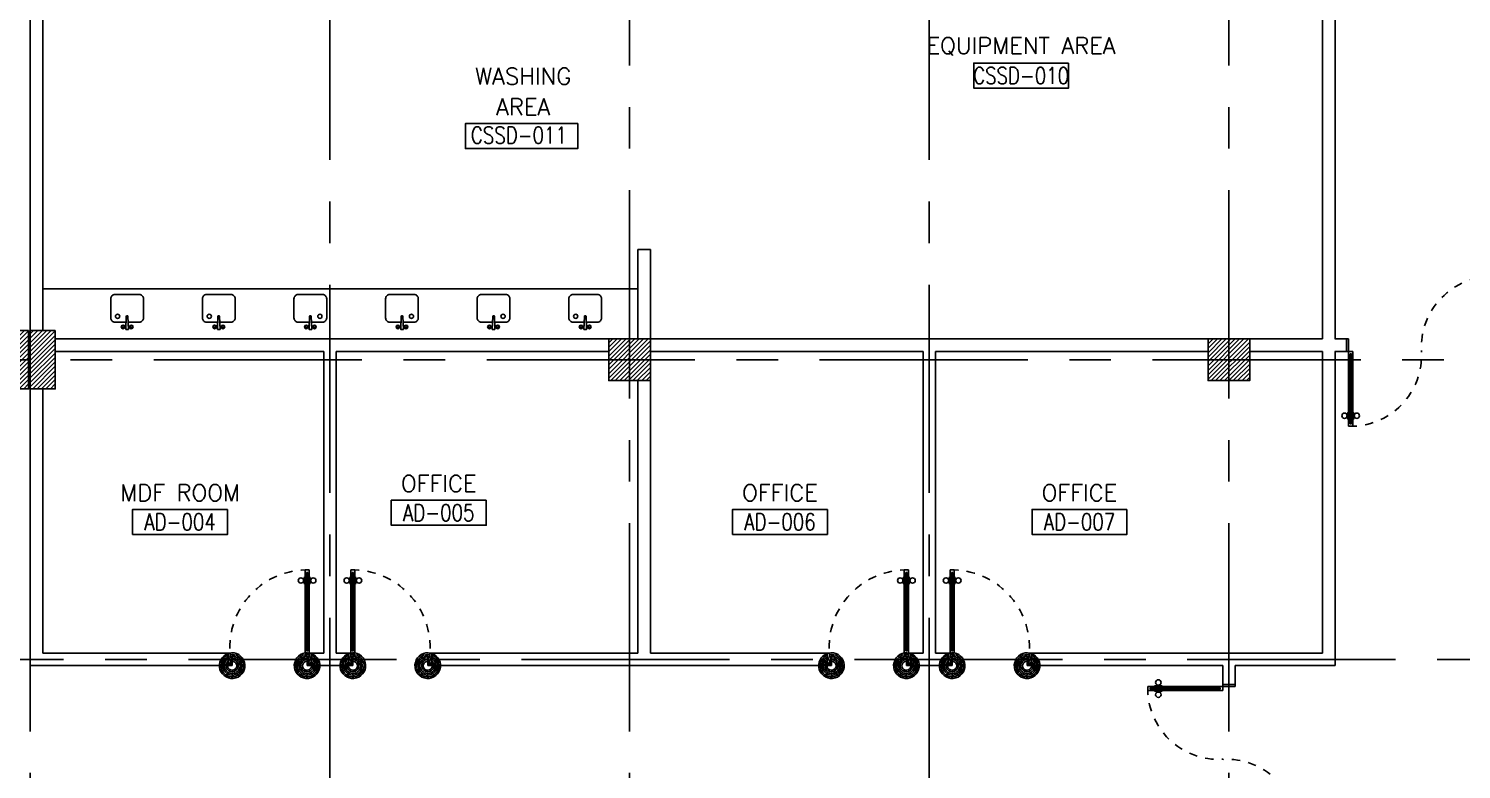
# Model space of a CAD drawing. Extents: x 417866.9 to 417960.2, y 43448 to 43538.2.
# Drawn here: x 417915.52 to 417932.73, y 43483.55 to 43492.45 of the extents above; entities that cross this region are included whole.
import ezdxf
from ezdxf.enums import TextEntityAlignment as Align

# ---------------------------------------------------------------- set-up
doc = ezdxf.new("R2010")
doc.units = 0
doc.header["$MEASUREMENT"] = 0
doc.linetypes.add('CENTERX2', pattern=[4, 2.5, -0.5, 0.5, -0.5])
doc.linetypes.add('HIDDEN', pattern=[0.375, 0.25, -0.125])
doc.layers.get('0').update_dxf_attribs({"color": 11, "linetype": 'CONTINUOUS'})
for name, color, linetype in [('AXES', 11, 'CENTERX2'), ('COL', 11, 'CONTINUOUS'), ('DIM', 11, 'CONTINUOUS'), ('DOOR', 11, 'CONTINUOUS'), ('EJ', 11, 'CONTINUOUS'), ('FHC', 11, 'CONTINUOUS'), ('FIX', 11, 'CONTINUOUS'), ('HAT', 11, 'CONTINUOUS'), ('ME-FIX', 11, 'CONTINUOUS'), ('RM-BOX', 11, 'CONTINUOUS'), ('RM-NAME', 11, 'CONTINUOUS'), ('RM-NO', 11, 'CONTINUOUS'), ('WALL', 11, 'CONTINUOUS')]:
    doc.layers.add(name, color=color, linetype=linetype)
doc.layers.get('EJ').off()
doc.styles.add('ROMANS', font='ROMANS.shx', dxfattribs={"width": 0.6})

# ---------------------------------------------------------------- blocks, each defined once
blk = doc.blocks.new('RM1')
at = {"layer": 'RM-BOX'}
blk.add_lwpolyline([(570, -200), (-570, -200), (-570, -500), (570, -500)], close=True, dxfattribs=at)
at = {"layer": 'RM-NAME', "style": 'ROMANS'}
for tag, p in [('ROOMNAME1', (0, 324)), ('ROOMNAME2', (0, 0))]:
    blk.add_attdef(tag, text='', height=200, dxfattribs=at).set_placement(p, align=Align.MIDDLE)
at = {"layer": 'RM-NO', "style": 'ROMANS', "width": 0.8}
blk.add_attdef('ROOMNO', text='', height=200, dxfattribs=at).set_placement((0, -350), align=Align.MIDDLE)
blk = doc.blocks.new('A$C24ED45A6')
at = {"layer": 'DOOR', "color": 0, "linetype": 'ByBlock'}
for p, q in [((909, 1055), (909, 990)), ((918, 1055), (909, 1055)), ((918, 978), (918, 1068)), ((925, 1068), (918, 1068)), ((918, 1055), (918, 990)), ((925, 1100), (925, 1150)), ((925, 1150), (975, 1150)), ((975, 1150), (925, 1150)), ((942, 1100), (925, 1100)), ((942, 1100), (942, 1120)), ((958, 1120), (942, 1120)), ((958, 1100), (958, 1120)), ((975, 1100), (958, 1100)), ((975, 1100), (975, 1150)), ((975, 1068), (982, 1068)), ((982, 978), (982, 1068)), ((982, 1055), (982, 990)), ((982, 1055), (991, 1055)), ((991, 1055), (991, 990)), ((918, 990), (909, 990)), ((925, 978), (918, 978)), ((975, 978), (982, 978)), ((982, 990), (991, 990)), ((925, 150), (925, 200)), ((925, 200), (942, 200)), ((942, 200), (942, 180)), ((942, 180), (958, 180)), ((958, 180), (958, 200)), ((958, 200), (975, 200)), ((975, 200), (975, 150)), ((0, 0), (0, 150)), ((0, 150), (25, 150)), ((50, 0), (0, 0)), ((25, 150), (25, 100)), ((25, 100), (50, 100)), ((50, 100), (50, 0)), ((925, 150), (975, 150)), ((975, 100), (950, 100)), ((950, 100), (950, 0)), ((1000, 150), (975, 150)), ((975, 150), (975, 100)), ((1000, 150), (1000, 0)), ((950, 0), (1000, 0))]:
    blk.add_line(p, q, dxfattribs=at)
at = {"layer": 'DOOR', "linetype": 'ByBlock'}
for p, q in [((925, 1100), (925, 200)), ((942, 200), (942, 1100)), ((958, 200), (958, 1100)), ((975, 200), (975, 1100))]:
    blk.add_line(p, q, dxfattribs=at)
at = {"layer": 'DOOR', "color": 9, "linetype": 'ByBlock'}
for p, q in [((50, 0), (0, 114)), ((50, 0), (0, 40)), ((50, 0), (37, 100)), ((950, 0), (1000, 114)), ((950, 0), (963, 100)), ((950, 0), (1000, 40))]:
    blk.add_line(p, q, dxfattribs=at)
at = {"layer": 'DOOR', "color": 0, "linetype": 'ByBlock'}
for centre in [(876, 1023), (1024, 1023)]:
    blk.add_circle(centre, 32.4, dxfattribs=at)
at = {"layer": 'DOOR', "linetype": 'HIDDEN', "ltscale": 0.5}
blk.add_arc((950, 222), 928, 88.456, 184.4816, dxfattribs=at)
at = {"layer": 'DOOR', "color": 9, "linetype": 'ByBlock'}
for centre, radius, start, end in [((50, 0), 154, 103.7142, 108.8947), ((50, 0), 134, 100.72, 111.8402), ((50, 0), 114, 102.6226, 115.9162), ((50, 0), 94.4, 90, 121.9818), ((50, 0), 74.4, 90, 132.2236), ((50, 0), 54.4, 90, 156.7926), ((50, 0), 34.4, 90, 180), ((50, 0), 14.4, 90, 180), ((950, 0), 94.4, 58.0182, 90), ((950, 0), 74.4, 47.7764, 90), ((950, 0), 54.4, 23.2074, 90), ((950, 0), 34.4, 0, 90), ((950, 0), 14.4, 0, 90), ((950, 0), 134, 68.1598, 79.28), ((950, 0), 114, 64.0838, 77.3774), ((950, 0), 154, 71.1053, 76.2858)]:
    blk.add_arc(centre, radius, start, end, dxfattribs=at)
at = {"layer": 'WALL'}
blk.add_line((1000, 0), (1000, 150), dxfattribs=at)
blk = doc.blocks.new('COL50')
at = {"layer": 'COL'}
blk.add_lwpolyline([(-250, 250), (-250, -250), (250, -250), (250, 250)], close=True, dxfattribs=at)
blk = doc.blocks.new('*X59')
at = {"color": 0}
for p, q in [((227929, 32290), (228400, 32761)), ((227929, 32343), (228347, 32761)), ((227929, 32396), (228294, 32761)), ((227929, 32449), (228241, 32761)), ((227929, 32502), (228188, 32761)), ((227929, 32555), (228135, 32761)), ((227929, 32608), (228082, 32761)), ((227929, 32661), (228029, 32761)), ((227929, 32714), (227976, 32761)), ((227953, 32261), (228429, 32737)), ((228006, 32261), (228429, 32684)), ((228059, 32261), (228429, 32631)), ((228112, 32261), (228429, 32578)), ((228165, 32261), (228429, 32525)), ((228218, 32261), (228429, 32472)), ((228271, 32261), (228429, 32419)), ((228324, 32261), (228429, 32366)), ((228377, 32261), (228429, 32312))]:
    blk.add_line(p, q, dxfattribs=at)
blk = doc.blocks.new('*X57')
at = {"color": 0}
for p, q in [((235129, 32277), (235612, 32761)), ((235129, 32330), (235559, 32761)), ((235129, 32383), (235506, 32761)), ((235129, 32436), (235453, 32761)), ((235129, 32489), (235400, 32761)), ((235129, 32542), (235347, 32761)), ((235129, 32595), (235294, 32761)), ((235129, 32649), (235241, 32761)), ((235129, 32702), (235188, 32761)), ((235129, 32755), (235135, 32761)), ((235165, 32261), (235629, 32724)), ((235218, 32261), (235629, 32671)), ((235271, 32261), (235629, 32618)), ((235324, 32261), (235629, 32565)), ((235377, 32261), (235629, 32512)), ((235430, 32261), (235629, 32459)), ((235483, 32261), (235629, 32406)), ((235537, 32261), (235629, 32353)), ((235590, 32261), (235629, 32300))]:
    blk.add_line(p, q, dxfattribs=at)
blk = doc.blocks.new('C11')
at = {"layer": 'HAT'}
h = blk.add_hatch(dxfattribs=at)
h.set_pattern_fill('ANSI31', color=256, scale=300, style=0)
h.set_pattern_definition([(45, (-383765.23, -62181), (-26.5165043, 26.5165043), [])])
h.paths.add_polyline_path([(-20, 350), (-20, 700), (-320, 700), (-320, 350)])
h.paths.add_polyline_path([(-320, 0), (-20, 0), (-20, 350), (-320, 350)])
h = blk.add_hatch(dxfattribs=at)
h.set_pattern_fill('ANSI31', color=256, scale=300, style=0)
h.set_pattern_definition([(45, (-383445.23, -62181), (-26.5165043, 26.5165043), [])])
h.paths.add_polyline_path([(300, 350), (300, 700), (0, 700), (0, 350)])
h.paths.add_polyline_path([(0, 0), (300, 0), (300, 350), (0, 350)])
at = {"layer": 'COL'}
for points in [[(-20, 700), (-20, 0), (-320, 0), (-320, 700)], [(300, 700), (300, 0), (0, 0), (0, 700)]]:
    blk.add_lwpolyline(points, close=True, dxfattribs=at)
blk = doc.blocks.new('fe-door')
at = {"layer": 'DOOR', "color": 0, "linetype": 'ByBlock'}
for p, q in [((-900, 1775), (-900, 1725)), ((-900, 1725), (-900, 1775)), ((-850, 1775), (-900, 1775)), ((-850, 1725), (-900, 1725)), ((-870, 1758), (-870, 1742)), ((-850, 1758), (-870, 1758)), ((-850, 1742), (-870, 1742)), ((-850, 1775), (-850, 1758)), ((-850, 1742), (-850, 1725)), ((-818, 1775), (-818, 1782)), ((-728, 1782), (-818, 1782)), ((-818, 1725), (-818, 1718)), ((-805, 1782), (-805, 1791)), ((-805, 1791), (-740, 1791)), ((-805, 1782), (-740, 1782)), ((-740, 1782), (-740, 1791)), ((-728, 1775), (-728, 1782)), ((-728, 1725), (-728, 1718)), ((-50, 1758), (-50, 1775)), ((-50, 1775), (0, 1775)), ((-30, 1758), (-50, 1758)), ((-50, 1725), (-50, 1742)), ((-50, 1742), (-30, 1742)), ((0, 1725), (-50, 1725)), ((-30, 1742), (-30, 1758)), ((150, 1800), (0, 1800)), ((0, 1800), (0, 1775)), ((0, 1725), (0, 1775)), ((0, 1775), (150, 1775)), ((150, 1775), (150, 1800)), ((-728, 1718), (-818, 1718)), ((-805, 1718), (-805, 1709)), ((-805, 1718), (-740, 1718)), ((-805, 1709), (-740, 1709)), ((-740, 1718), (-740, 1709)), ((0, 75), (0, 25)), ((0, 75), (50, 75)), ((0, 0), (0, 25)), ((0, 25), (50, 25)), ((150, 25), (0, 25)), ((0, 0), (150, 0)), ((30, 58), (30, 42)), ((50, 58), (30, 58)), ((30, 42), (50, 42)), ((50, 75), (50, 58)), ((50, 42), (50, 25)), ((150, 25), (150, 0)), ((850, 58), (850, 75)), ((850, 75), (900, 75)), ((850, 58), (870, 58)), ((850, 25), (850, 42)), ((850, 42), (870, 42)), ((850, 25), (900, 25)), ((870, 42), (870, 58)), ((900, 25), (900, 75)), ((900, 75), (900, 25))]:
    blk.add_line(p, q, dxfattribs=at)
at = {"layer": 'DOOR', "linetype": 'ByBlock'}
for p, q in [((-50, 1775), (-850, 1775)), ((-50, 1758), (-850, 1758)), ((-50, 1742), (-850, 1742)), ((-850, 1725), (-50, 1725)), ((850, 75), (50, 75)), ((50, 58), (850, 58)), ((50, 42), (850, 42)), ((50, 25), (850, 25))]:
    blk.add_line(p, q, dxfattribs=at)
at = {"layer": 'DOOR', "color": 0, "linetype": 'ByBlock'}
for centre in [(-773, 1824), (-773, 1676)]:
    blk.add_circle(centre, 32.4, dxfattribs=at)
at = {"layer": 'DOOR', "linetype": 'HIDDEN', "ltscale": 0.5}
for centre, start, end in [((-49, 1750), 178.3174, 273.2965), ((49, 50), 358.3174, 93.2965)]:
    blk.add_arc(centre, 851, start, end, dxfattribs=at)
at = {"layer": 'WALL'}
for p, q in [((0, 1800), (150, 1800)), ((0, 0), (150, 0))]:
    blk.add_line(p, q, dxfattribs=at)
at = {"layer": 'WALL', "linetype": 'ByBlock'}
blk.add_line((0, 1800), (150, 1800), dxfattribs=at)
blk = doc.blocks.new('A$C3D1F6B3C')
at = {"layer": 'ME-FIX'}
blk.add_lwpolyline([(0.209, 0.088), (0.343, 0.088, 0.414214), (0.393, 0.138), (0.393, 0.369, 0.414214), (0.343, 0.419), (0.05, 0.419, 0.414214), (0, 0.369), (0, 0.138, 0.414214), (0.05, 0.088), (0.184, 0.088)], format="xyb", dxfattribs=at)
blk.add_lwpolyline([(0.18, 0), (0.212, 0), (0.206, 0.155, 1), (0.186, 0.155)], format="xyb", close=True, dxfattribs=at)
for centre, radius in [((0.082, 0.158), 0.0255), ((0.147, 0.031), 0.0217), ((0.147, 0.031), 0.014), ((0.246, 0.031), 0.0217), ((0.246, 0.031), 0.014)]:
    blk.add_circle(centre, radius, dxfattribs=at)

msp = doc.modelspace()

# ---------------------------------------------------------------- hatches: boundary and pattern name
at = {"layer": 'FHC', "linetype": 'ByBlock', "ltscale": 0.3}
h = msp.add_hatch(dxfattribs=at)
h.set_pattern_fill('ANSI32', color=11, scale=175, angle=90, style=0)
h.set_pattern_definition([(135, (417946.38262, 43252.75314), (-0.046403882, -0.046403882), []), (135, (417946.38262, 43252.78408), (-0.046403882, -0.046403882), [])])
h.paths.add_polyline_path([(417915.3316, 43485.8693), (417915.1416, 43485.8693), (417915.1416, 43484.9493), (417915.3316, 43484.9493)])
h.paths.add_polyline_path([(417915.7527, 43484.7367), (417915.3319, 43484.7367), (417915.3319, 43484.9992), (417915.7527, 43484.9992)], flags=9)

# ---------------------------------------------------------------- linework, layer by layer
at = {"layer": 'AXES'}
for p, q in [((417922.7366, 43460.01), (417922.7366, 43537.5491)), ((417929.9366, 43460.01), (417929.9366, 43537.5491)), ((417915.5366, 43460.01), (417915.5366, 43537.1991)), ((417919.1366, 43466.8743), (417919.1366, 43525.6943)), ((417926.3366, 43466.8743), (417926.3366, 43525.6943)), ((417959.5194, 43488.4743), (417889.6966, 43488.4743)), ((417947.9366, 43484.8743), (417873.4766, 43484.8743))]:
    msp.add_line(p, q, dxfattribs=at)
at = {"layer": 'FIX'}
msp.add_line((417915.6866, 43489.3243), (417922.8366, 43489.3243), dxfattribs=at)
at = {"layer": 'RM-BOX'}
msp.add_lwpolyline([(417922.1136, 43491.3115), (417920.7638, 43491.3115), (417920.7638, 43491.0115), (417922.1136, 43491.0115)], close=True, dxfattribs=at)
at = {"layer": 'WALL'}
for p, q in [((417931.2116, 43488.7243), (417931.2116, 43494.4743)), ((417915.5366, 43488.7243), (417915.5366, 43494.1743)), ((417915.6866, 43488.8243), (417915.6866, 43494.1743)), ((417931.0616, 43488.7243), (417931.0616, 43493.1243)), ((417922.8366, 43488.7243), (417922.8366, 43489.7969)), ((417922.9866, 43489.7969), (417922.8366, 43489.7969)), ((417922.9866, 43488.7243), (417922.9866, 43489.7969)), ((417915.8366, 43488.7243), (417922.4866, 43488.7243)), ((417922.9866, 43488.7243), (417929.6866, 43488.7243)), ((417930.1866, 43488.7243), (417931.0616, 43488.7243)), ((417931.2108, 43488.7243), (417931.3491, 43488.7243)), ((417931.3491, 43488.5743), (417931.3491, 43488.7243)), ((417915.8366, 43488.5743), (417919.0616, 43488.5743)), ((417919.0616, 43488.5743), (417919.0616, 43484.9493)), ((417919.2116, 43488.5743), (417922.4866, 43488.5743)), ((417919.2116, 43488.5743), (417919.2116, 43484.9493)), ((417922.9866, 43488.5743), (417926.2616, 43488.5743)), ((417926.2616, 43484.9493), (417926.2616, 43488.5743)), ((417926.4116, 43488.5743), (417929.6866, 43488.5743)), ((417926.4116, 43484.9493), (417926.4116, 43488.5743)), ((417930.1866, 43488.5743), (417931.0616, 43488.5743)), ((417931.0616, 43484.9493), (417931.0616, 43488.5743)), ((417931.2108, 43488.5743), (417931.3491, 43488.5743)), ((417931.2116, 43484.7993), (417931.2116, 43488.5743)), ((417915.5366, 43488.2243), (417915.5366, 43484.7993)), ((417915.6866, 43488.1243), (417915.6866, 43484.9493)), ((417922.8366, 43488.2243), (417922.8366, 43484.9493)), ((417922.9866, 43488.2243), (417922.9866, 43484.9493)), ((417915.6866, 43484.9493), (417917.9116, 43484.9493)), ((417917.9116, 43484.9493), (417917.9116, 43484.7993)), ((417918.9116, 43484.9493), (417919.0616, 43484.9493)), ((417918.9116, 43484.9493), (417918.9116, 43484.7993)), ((417919.2116, 43484.9493), (417919.3616, 43484.9493)), ((417919.3616, 43484.9493), (417919.3616, 43484.7993)), ((417920.3616, 43484.9493), (417922.8366, 43484.9493)), ((417920.3616, 43484.9493), (417920.3616, 43484.7993)), ((417922.9866, 43484.9493), (417925.1116, 43484.9493)), ((417925.1116, 43484.9493), (417925.1116, 43484.7993)), ((417926.1116, 43484.9493), (417926.2616, 43484.9493)), ((417926.1116, 43484.9493), (417926.1116, 43484.7993)), ((417926.4116, 43484.9493), (417926.5616, 43484.9493)), ((417926.5616, 43484.9493), (417926.5616, 43484.7993)), ((417927.5616, 43484.9493), (417931.0616, 43484.9493)), ((417927.5616, 43484.9493), (417927.5616, 43484.7993)), ((417915.5366, 43484.7993), (417917.9116, 43484.7993)), ((417918.9116, 43484.7993), (417919.3616, 43484.7993)), ((417920.3616, 43484.7993), (417925.1116, 43484.7993)), ((417926.1116, 43484.7993), (417926.5616, 43484.7993)), ((417927.5616, 43484.7993), (417929.8616, 43484.7993)), ((417929.8616, 43484.5743), (417929.8616, 43484.7993)), ((417930.0116, 43484.7993), (417931.2116, 43484.7993)), ((417930.0116, 43484.5743), (417930.0116, 43484.7993)), ((417930.0116, 43484.5743), (417929.8616, 43484.5743))]:
    msp.add_line(p, q, dxfattribs=at)

# ---------------------------------------------------------------- block references
at = {"layer": 'COL', "xscale": -0.001000000047497451, "yscale": 0.0009999999892897904, "zscale": 0.001}
for p in [(417922.7366, 43488.4743), (417929.9366, 43488.4743)]:
    msp.add_blockref('COL50', p, dxfattribs=at)
at = {"layer": 'DIM', "xscale": 0.0009999999892897904, "yscale": 0.0009999999892897904, "zscale": 0.001, "rotation": 90}
msp.add_blockref('fe-door', (417933.1491, 43488.5743), dxfattribs=at)
at = {"layer": 'DIM', "xscale": 0.001000000047497451, "yscale": 0.0009999999892897904, "zscale": 0.001}
msp.add_blockref('fe-door', (417929.8616, 43482.7743), dxfattribs=at)
at = {"layer": 'DOOR', "color": 0, "yscale": 0.0009999999892897904, "zscale": 0.001}
for p, xscale in [((417917.9116, 43484.7993), 0.001000000047497451), ((417920.3616, 43484.7993), -0.001000000047497451), ((417925.1116, 43484.7993), 0.001000000047497451), ((417927.5616, 43484.7993), -0.001000000047497451)]:
    msp.add_blockref('A$C24ED45A6', p, dxfattribs=dict(at, xscale=xscale))
at = {"layer": 'EJ', "color": 2, "linetype": 'ByBlock', "xscale": 0.001000000047497451, "yscale": 0.0009999999892897904, "zscale": 0.001}
msp.add_blockref('C11', (417915.5366, 43488.1243), dxfattribs=at)
at = {"layer": 'HAT', "xscale": 0.001000000047497451, "yscale": 0.0009999999892897904, "zscale": 0.001}
for p, values in [((417927.4399, 43492.2376), {'ROOMNO': 'CSSD-010', 'ROOMNAME2': 'EQUIPMENT AREA'}), ((417917.336, 43486.8767), {'ROOMNO': 'AD-004', 'ROOMNAME2': 'MDF ROOM'}), ((417920.4435, 43486.9864), {'ROOMNO': 'AD-005', 'ROOMNAME2': 'OFFICE'}), ((417924.5426, 43486.8767), {'ROOMNO': 'AD-006', 'ROOMNAME2': 'OFFICE'}), ((417928.1415, 43486.8767), {'ROOMNO': 'AD-007', 'ROOMNAME2': 'OFFICE'})]:
    msp.add_blockref('RM1', p, dxfattribs=at).add_auto_attribs(values)
for name in ['*X59', '*X57']:
    msp.add_blockref(name, (417694.5581, 43455.9633), dxfattribs=at)
at = {"layer": 'ME-FIX'}
for p in [(417916.5032, 43488.8379), (417917.6039, 43488.8379), (417922.0067, 43488.8379)]:
    msp.add_blockref('A$C3D1F6B3C', p, dxfattribs=at)
at = {"layer": 'ME-FIX', "xscale": -1}
for p in [(417919.0972, 43488.8379), (417920.198, 43488.8379), (417921.2987, 43488.8379)]:
    msp.add_blockref('A$C3D1F6B3C', p, dxfattribs=at)

# ---------------------------------------------------------------- texts
at = {"layer": 'RM-NAME', "style": 'ROMANS'}
for tag, p in [('WASHING', (417921.4582, 43491.88)), ('AREA', (417921.4582, 43491.5115))]:
    msp.add_attdef(tag, text='', height=0.2, dxfattribs=at).set_placement(p, align=Align.MIDDLE)
at = {"layer": 'RM-NO', "style": 'ROMANS', "width": 0.8}
msp.add_attdef('CSSD-011', text='', height=0.2, dxfattribs=at).set_placement((417921.4063, 43491.1719), align=Align.MIDDLE)

doc.saveas('drawing.dxf')
